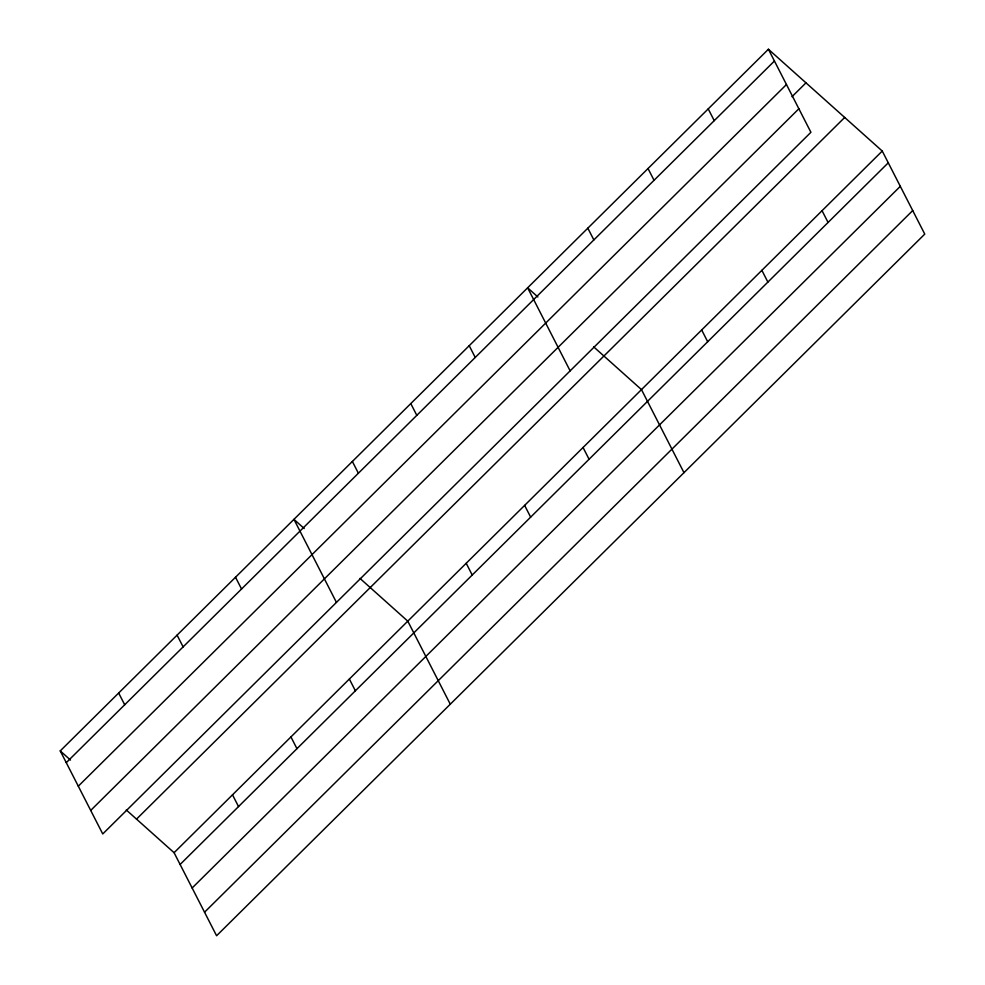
<?xml version="1.0" encoding="UTF-8"?>
<svg xmlns="http://www.w3.org/2000/svg" width="985" height="985" viewBox="0 0 985 985"><rect width="100%" height="100%" fill="white"/><g stroke="black" fill="none" stroke-linecap="round" stroke-linejoin="round"><path stroke-width="1.48" d="M768.411 49.25L810.914 132.298L102.748 833.95L60.245 750.902L768.411 49.25L882.252 151.05L924.755 234.098L216.589 935.75L174.086 852.702L126.277 809.953M66.266 762.661L774.432 61.008M78.308 786.178L786.461 84.525M792.002 96.69L805.976 82.851M90.706 810.421L798.872 108.769M136.521 819.114L844.687 117.461M174.086 852.702L882.252 151.05M180.107 864.461L888.273 162.808M192.149 887.99L900.302 186.337M204.548 912.221L912.713 210.568M537.884 296.977L527.64 287.817L570.13 370.852M593.672 346.855L641.481 389.617L683.972 472.665M304.193 528.514L293.949 519.354L336.439 602.401M359.968 578.404L407.79 621.166L450.28 704.201M60.245 750.902L70.501 760.063M822.056 210.691L828.077 222.45M708.215 108.892L714.236 120.638M761.873 270.333L767.881 282.092M648.019 168.533L654.04 180.28M701.677 329.975L707.686 341.733M587.836 228.175L593.844 239.921M583.058 447.498L589.067 459.256M469.217 345.698L475.226 357.457M524.636 505.391L530.644 517.137M410.794 403.579L416.803 415.338M466.213 563.272L472.221 575.031M352.371 461.473L358.38 473.219M349.367 679.047L355.376 690.805M235.526 577.247L241.534 588.993M290.944 736.928L296.953 748.686M177.091 635.128L183.111 646.886M232.509 794.821L238.53 806.567M118.668 693.021L124.689 704.767"/></g></svg>
